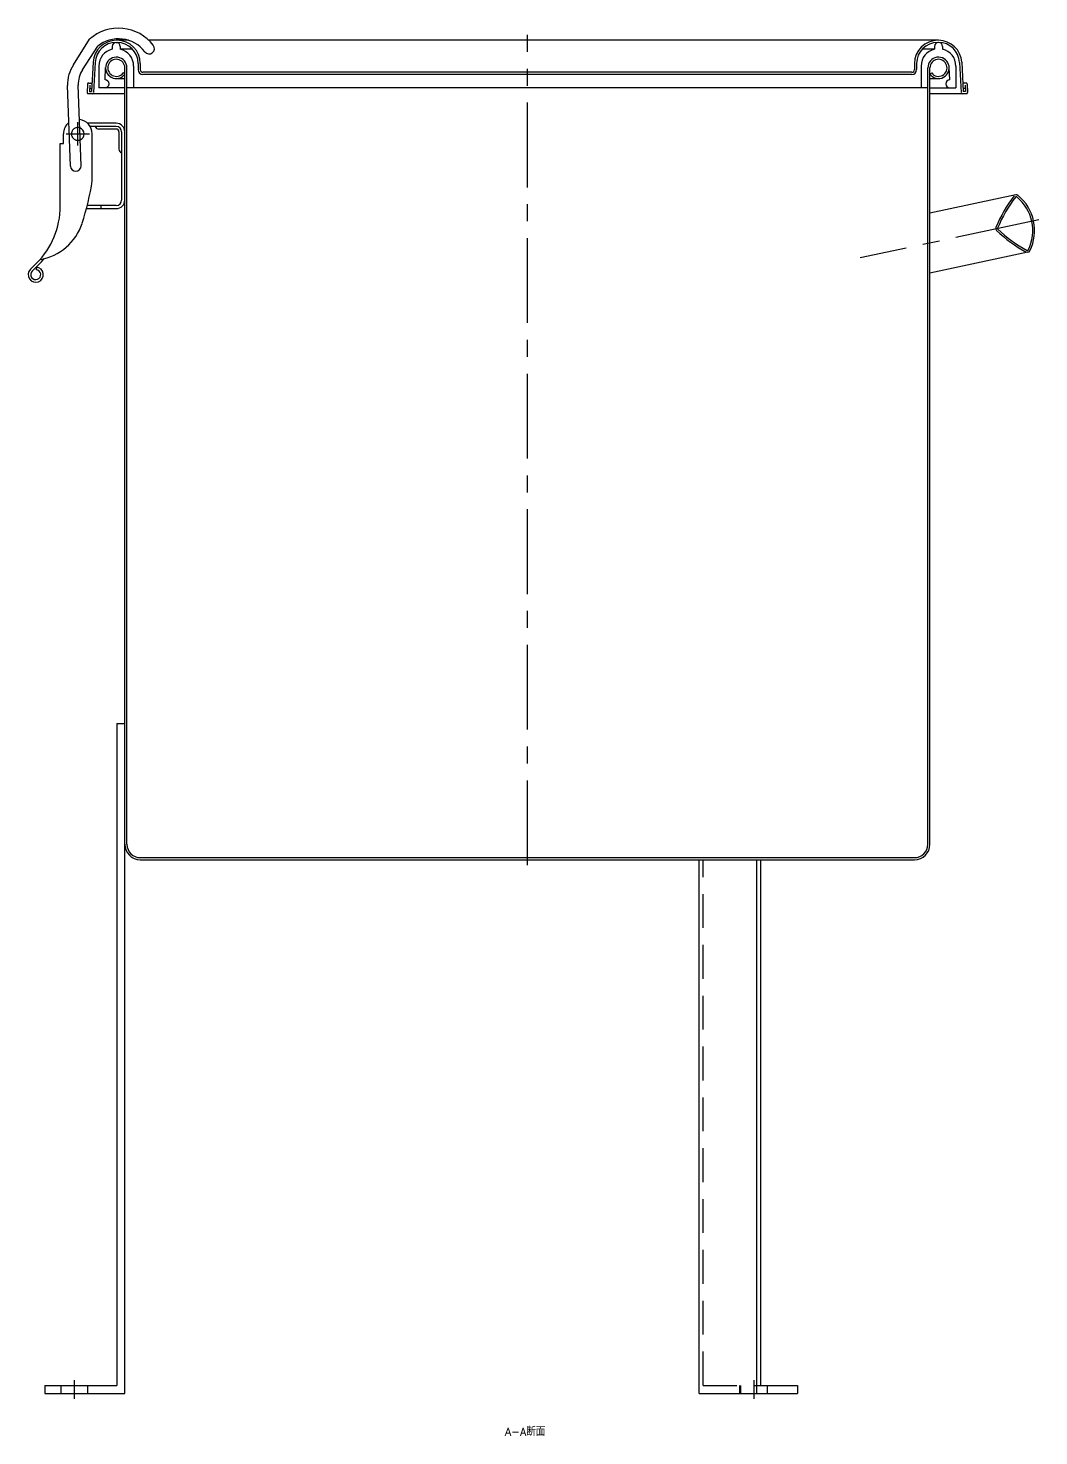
# Model space of a CAD drawing. Extents: x -197 to 717, y -800 to 189.
# Drawn here: x 338 to 717, y -776 to -249 of the extents above; entities that cross this region are included whole.
import ezdxf

# ---------------------------------------------------------------- set-up
doc = ezdxf.new("R2010")
doc.units = 0
doc.linetypes.add('CENTER', pattern=[50.8, 31.75, -6.35, 6.35, -6.35])
doc.linetypes.add('DASHED', pattern=[19.05, 12.7, -6.35])
doc.layers.get('0').update_dxf_attribs({"linetype": 'CONTINUOUS'})
doc.layers.add('CENTER', color=1, linetype='CONTINUOUS')
doc.styles.get("Standard").update_dxf_attribs({"font": 'txt.shx', "height": 3, "bigfont": 'bigfont.shx'})

msp = doc.modelspace()

# ---------------------------------------------------------------- linework, layer by layer
at = {"color": 7, "linetype": 'CONTINUOUS'}
for p, q in [((355.19, -262.22), (361.2, -252.67)), ((375.73, -253.08), (371.19, -253.08)), ((679.2, -253.08), (383.39, -253.08)), ((358.55, -264.09), (364.24, -255.33)), ((369.7, -255.39), (369.7, -256.39)), ((371.19, -253.88), (371.5, -253.88)), ((372.7, -255.39), (372.7, -256.39)), ((377.27, -256.39), (372.7, -256.39)), ((677.7, -256.39), (673.12, -256.39)), ((677.7, -255.39), (677.7, -256.39)), ((679.2, -253.88), (678.9, -253.88)), ((680.7, -255.39), (680.7, -256.39)), ((362.5, -261.32), (361.93, -272.28)), ((363.3, -261.37), (362.71, -272.7)), ((364.7, -262.71), (364.7, -270.89)), ((367, -267.89), (367.2, -263.21)), ((374.4, -760.19), (374.4, -263.39)), ((375.2, -554.39), (375.2, -263.39)), ((377.7, -262.71), (377.7, -270.89)), ((379.4, -261.78), (379.4, -264.08)), ((380.2, -261.78), (380.2, -264.08)), ((670.2, -261.78), (670.2, -264.08)), ((671, -261.78), (671, -264.08)), ((672.7, -262.71), (672.7, -270.89)), ((675.2, -554.39), (675.2, -263.39)), ((676, -554.39), (676, -263.39)), ((683.4, -267.89), (683.19, -263.21)), ((685.7, -262.71), (685.7, -270.89)), ((687.09, -261.37), (687.68, -272.7)), ((687.89, -261.32), (688.46, -272.28)), ((371.2, -267.39), (374.4, -267.39)), ((374.4, -265.79), (373.76, -265.31)), ((669.2, -265.08), (381.2, -265.08)), ((669.2, -265.88), (381.2, -265.88)), ((676, -265.79), (676.64, -265.31)), ((676, -267.39), (679.2, -267.39)), ((354, -300.23), (352.94, -270.03)), ((357.99, -300.09), (356.94, -269.89)), ((360.48, -269.46), (360.31, -272.66)), ((374.4, -273.08), (360.71, -273.08)), ((360.88, -269.08), (362.1, -269.08)), ((361.25, -269.88), (361.13, -272.28)), ((361.13, -272.28), (361.93, -272.28)), ((361.19, -271.08), (361.99, -271.08)), ((374.4, -270.89), (364.7, -270.89)), ((675.2, -270.89), (375.2, -270.89)), ((676, -270.89), (685.7, -270.89)), ((689.68, -273.08), (676, -273.08)), ((689.52, -269.08), (688.29, -269.08)), ((689.2, -271.08), (688.4, -271.08)), ((689.26, -272.28), (688.46, -272.28)), ((689.14, -269.88), (689.26, -272.28)), ((689.92, -269.46), (690.08, -272.66)), ((371.2, -284.16), (360.37, -284.16)), ((351.4, -291.76), (351.4, -288.16)), ((371.2, -285.36), (361.41, -285.36)), ((362.2, -305.76), (362.2, -288.16)), ((371.2, -286.36), (364.7, -286.36)), ((372.2, -287.36), (372.2, -293.86)), ((373.2, -287.36), (373.2, -312.96)), ((350.2, -315.3), (350.2, -291.76)), ((350.2, -291.76), (351.4, -291.76)), ((708.13, -311), (676, -317.83)), ((360.04, -316.16), (371.2, -316.16)), ((371.2, -314.96), (360.35, -314.96)), ((365.4, -314.96), (365.4, -316.16)), ((341.41, -336.51), (339.03, -338.89)), ((342.12, -337.22), (339.74, -339.6)), ((712.71, -332.52), (676, -340.32)), ((341.27, -338.07), (341.19, -339.06)), ((371.4, -509.08), (374.4, -509.08)), ((371.4, -509.08), (371.4, -757.19)), ((380.2, -559.39), (670.2, -559.39)), ((380.2, -560.19), (670.2, -560.19)), ((589.51, -760.19), (589.51, -560.19)), ((611.16, -760.19), (611.16, -560.19)), ((612.64, -757.19), (612.64, -560.19)), ((344.4, -757.19), (371.4, -757.19)), ((344.4, -757.19), (344.4, -760.19)), ((350.4, -757.19), (350.4, -760.19)), ((360.4, -757.19), (360.4, -760.19)), ((612.64, -757.19), (626.42, -757.19)), ((626.42, -757.19), (626.42, -760.19)), ((344.4, -760.19), (374.4, -760.19)), ((589.51, -760.19), (626.42, -760.19))]:
    msp.add_line(p, q, dxfattribs=at)
at = {"color": 3, "linetype": 'DASHED'}
for p, q in [((590.99, -757.19), (590.99, -560.19)), ((590.99, -757.19), (612.64, -757.19)), ((604.8, -760.19), (604.8, -757.19)), ((605.1, -760.19), (605.1, -757.19)), ((615.1, -760.19), (615.1, -757.19))]:
    msp.add_line(p, q, dxfattribs=at)
at = {"color": 7, "linetype": 'CONTINUOUS'}
for centre, radius, start, end in [((372.07, -264.86), 16.34, 37.3016, 131.742), ((371.19, -261.78), 8.7, 90, 177), ((372.07, -264.86), 12.34, 37.3016, 129.4248), ((371.5, -261.78), 8.7, 0, 90), ((678.9, -261.78), 8.7, 90, 180), ((679.2, -261.78), 8.7, 3, 90), ((371.19, -261.78), 7.9, 90, 177), ((371.2, -262.71), 6.5, 103.3424, 180), ((371.2, -255.39), 1.5, 0, 180), ((371.5, -261.78), 7.9, 0, 90), ((371.2, -262.71), 6.5, 0, 76.6576), ((383.48, -256.17), 2, 217.3016, 37.3016), ((678.9, -261.78), 7.9, 90, 180), ((679.2, -262.71), 6.5, 103.3424, 180), ((679.2, -255.39), 1.5, 0, 180), ((679.2, -261.78), 7.9, 3, 90), ((679.2, -262.71), 6.5, 0, 76.6576), ((365.99, -269.56), 13.05, 145.7922, 182.0475), ((371.2, -263.39), 4, 0, 323.1301), ((371.2, -263.39), 3.2, 0, 323.1301), ((679.2, -263.39), 4, 216.8699, 180), ((679.2, -263.39), 3.2, 216.8699, 180), ((366.93, -269.54), 10, 147, 182), ((367, -269.39), 1.5, 270, 90), ((381.2, -264.08), 1.8, 180, 270), ((381.2, -264.08), 1, 180, 270), ((669.2, -264.08), 1, 270, 0), ((669.2, -264.08), 1.8, 270, 0), ((683.4, -269.39), 1.5, 90, 270), ((360.71, -272.68), 0.4, 177, 270), ((360.88, -269.48), 0.4, 90, 177), ((361.68, -269.48), 0.4, 357, 90), ((362.31, -272.68), 0.4, 270, 357), ((688.08, -272.68), 0.4, 183, 270), ((688.71, -269.48), 0.4, 90, 183), ((689.52, -269.48), 0.4, 3, 90), ((689.68, -272.68), 0.4, 270, 3), ((356.8, -288.16), 5.4, 128.5827, 180), ((356.8, -288.16), 5.4, 0, 83.6767), ((371.2, -287.36), 3.2, 0, 90), ((356.8, -288.16), 2.4, 291.0083, 72.9917), ((364.7, -284.86), 1.5, 199.4712, 270), ((371.2, -287.36), 2, 0, 90), ((371.2, -287.36), 1, 0, 90), ((373.7, -293.86), 1.5, 180, 250.5288), ((356, -300.16), 2, 182, 2), ((263.34, -290.69), 100, 341.9543, 351.3362), ((708.34, -311.98), 1, 50.5801, 102), ((698.16, -324.37), 17.04, 333.4199, 50.5801), ((320.2, -315.3), 30, 315, 0), ((371.2, -312.96), 2, 270, 0), ((371.2, -312.96), 3.2, 270, 0), ((747.02, -342.06), 50, 142.1222, 157.9034), ((747.02, -342.06), 49.3, 142.1222, 157.9034), ((708.34, -311.98), 0.3, 50.5801, 142.1222), ((698.16, -324.37), 16.34, 333.4199, 50.5801), ((339.4, -315.48), 20, 279.3023, 341.9543), ((701.62, -323.63), 1, 157.9034, 226.0966), ((735.6, -288.33), 50, 226.0966, 241.8778), ((701.62, -323.63), 0.3, 157.9034, 226.0966), ((735.6, -288.33), 49.3, 226.0966, 241.8778), ((712.5, -331.54), 0.3, 241.8778, 333.4199), ((712.5, -331.54), 1, 282, 333.4199), ((320.2, -315.3), 31, 315, 320.8189), ((341.05, -340.91), 2.85, 135, 85.4755), ((341.05, -340.91), 1.85, 135, 85.4755), ((380.2, -554.39), 5.8, 180, 270), ((380.2, -554.39), 5, 180, 270), ((670.2, -554.39), 5.8, 270, 0), ((670.2, -554.39), 5, 270, 0)]:
    msp.add_arc(centre, radius, start, end, dxfattribs=at)
at = {"color": 3, "linetype": 'DASHED'}
msp.add_arc((356.8, -288.16), 2.4, 72.9917, 291.0083, dxfattribs=at)
at = {"layer": 'CENTER', "color": 1, "linetype": 'CENTER'}
for p, q in [((525.2, -562.19), (525.2, -251.08)), ((356.8, -292.56), (356.8, -283.76)), ((352.4, -288.16), (361.2, -288.16)), ((716.78, -320.41), (649.82, -334.64)), ((355.4, -755.19), (355.4, -762.19)), ((610.1, -762.19), (610.1, -755.19))]:
    msp.add_line(p, q, dxfattribs=at)

# ---------------------------------------------------------------- texts
at = {"color": 137, "linetype": 'CONTINUOUS'}
msp.add_text('A-A断面', height=3, dxfattribs=at).set_placement((516.78, -776.04))

doc.saveas('drawing.dxf')
